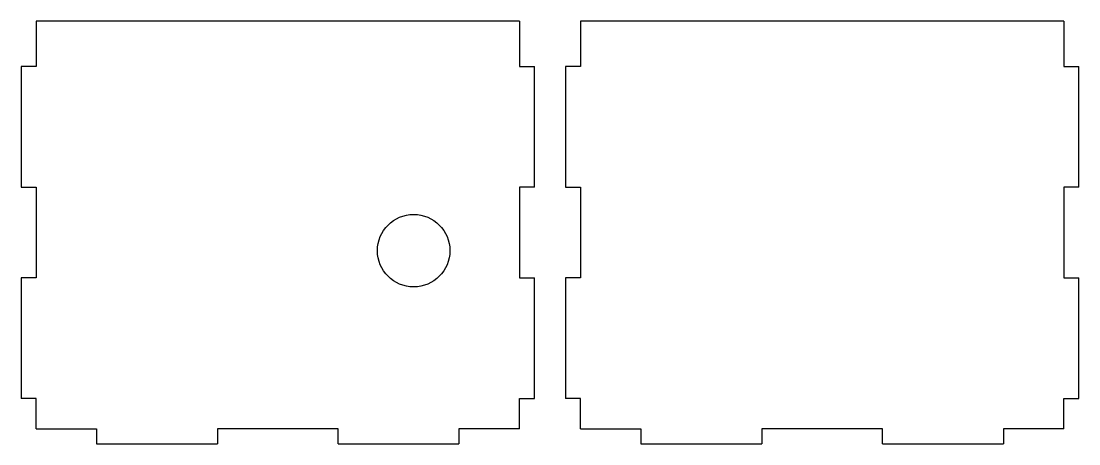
# Model space of a CAD drawing. Header units: inches. Extents: x 1.1 to 18.6, y 10.3 to 17.3.
import ezdxf

# ---------------------------------------------------------------- set-up
doc = ezdxf.new("R2010")
doc.units = ezdxf.units.IN
doc.header["$MEASUREMENT"] = 0
for name, color, linetype in [('Default', 7, 'Continuous'), ('SIDE_PLATE', 7, 'Continuous'), ('SIDE_PLATE_W_HOL', 7, 'Continuous')]:
    doc.layers.add(name, color=color, linetype=linetype)

# ---------------------------------------------------------------- blocks, each defined once
blk = doc.blocks.new('SE')
at = {"layer": 'SIDE_PLATE_W_HOL', "color": 7, "linetype": 'Continuous'}
for p, q in [((9.377, 17.337), (1.377, 17.337)), ((1.377, 17.337), (1.377, 16.587)), ((9.377, 17.337), (9.377, 16.587)), ((1.127, 16.587), (1.127, 14.587)), ((1.377, 16.587), (1.127, 16.587)), ((9.377, 16.587), (9.627, 16.587)), ((9.627, 14.587), (9.627, 16.587)), ((1.127, 14.587), (1.377, 14.587)), ((1.377, 14.587), (1.377, 13.087)), ((9.627, 14.587), (9.377, 14.587)), ((9.377, 14.587), (9.377, 13.087)), ((1.127, 13.087), (1.127, 11.087)), ((1.377, 13.087), (1.127, 13.087)), ((9.377, 13.087), (9.627, 13.087)), ((9.627, 11.087), (9.627, 13.087)), ((1.377, 11.087), (1.127, 11.087)), ((1.377, 10.587), (1.377, 11.087)), ((9.377, 11.087), (9.627, 11.087)), ((9.377, 10.587), (9.377, 11.087)), ((1.377, 10.587), (2.377, 10.587)), ((2.377, 10.587), (2.377, 10.337)), ((4.377, 10.587), (4.377, 10.337)), ((6.377, 10.587), (4.377, 10.587)), ((6.377, 10.337), (6.377, 10.587)), ((9.377, 10.587), (8.377, 10.587)), ((8.377, 10.587), (8.377, 10.337)), ((2.377, 10.337), (4.377, 10.337)), ((6.377, 10.337), (8.377, 10.337))]:
    blk.add_line(p, q, dxfattribs=at)
blk.add_circle((7.627, 13.537), 0.6, dxfattribs=at)
blk = doc.blocks.new('SE1')
at = {"layer": 'SIDE_PLATE', "color": 7, "linetype": 'Continuous'}
for p, q in [((18.391, 17.337), (10.391, 17.337)), ((10.391, 17.337), (10.391, 16.587)), ((18.391, 17.337), (18.391, 16.587)), ((10.141, 16.587), (10.141, 14.587)), ((10.391, 16.587), (10.141, 16.587)), ((18.391, 16.587), (18.641, 16.587)), ((18.641, 14.587), (18.641, 16.587)), ((10.141, 14.587), (10.391, 14.587)), ((10.391, 14.587), (10.391, 13.087)), ((18.641, 14.587), (18.391, 14.587)), ((18.391, 14.587), (18.391, 13.087)), ((10.141, 13.087), (10.141, 11.087)), ((10.391, 13.087), (10.141, 13.087)), ((18.391, 13.087), (18.641, 13.087)), ((18.641, 11.087), (18.641, 13.087)), ((10.391, 11.087), (10.141, 11.087)), ((10.391, 10.587), (10.391, 11.087)), ((18.391, 11.087), (18.641, 11.087)), ((18.391, 10.587), (18.391, 11.087)), ((10.391, 10.587), (11.391, 10.587)), ((11.391, 10.587), (11.391, 10.337)), ((13.391, 10.587), (13.391, 10.337)), ((15.391, 10.587), (13.391, 10.587)), ((15.391, 10.337), (15.391, 10.587)), ((18.391, 10.587), (17.391, 10.587)), ((17.391, 10.587), (17.391, 10.337)), ((11.391, 10.337), (13.391, 10.337)), ((15.391, 10.337), (17.391, 10.337))]:
    blk.add_line(p, q, dxfattribs=at)

msp = doc.modelspace()

# ---------------------------------------------------------------- block references
at = {"layer": 'Default'}
for name in ['SE', 'SE1']:
    msp.add_blockref(name, (0, 0), dxfattribs=at)

doc.saveas('drawing.dxf')
